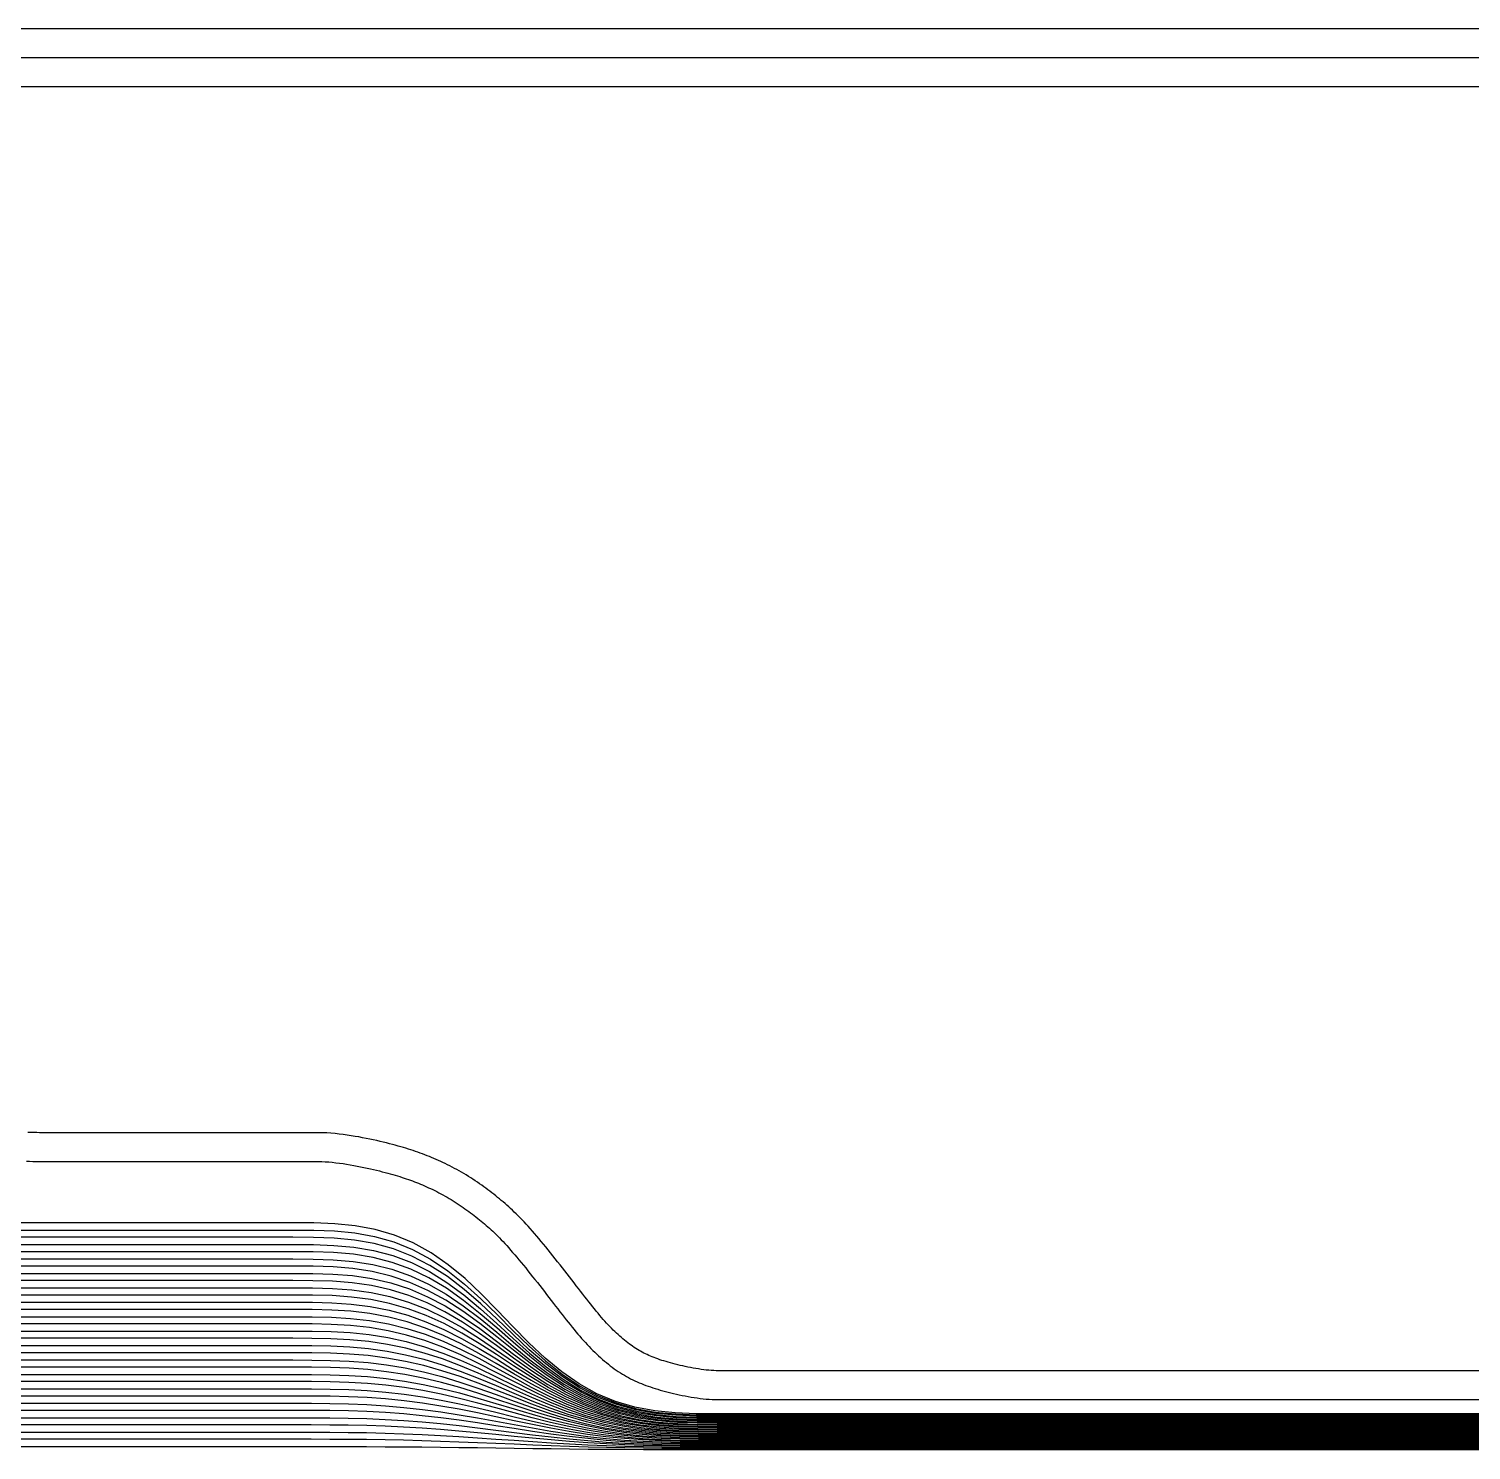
# Model space of a CAD drawing. Header units: millimetres. Extents: x 0 to 20, y 0 to 10.
# Drawn here: x 10 to 15, y 5.07 to 10 of the extents above; entities that cross this region are included whole.
import ezdxf

# ---------------------------------------------------------------- set-up
doc = ezdxf.new("R2010")
doc.units = ezdxf.units.MM
doc.header["$MEASUREMENT"] = 0
for name, color, linetype in [('Etch Layer 1', 10, 'Continuous'), ('Etch Layer 2', 112, 'Continuous'), ('Metal Layer 1', 52, 'Continuous')]:
    doc.layers.add(name, color=color, linetype=linetype)

msp = doc.modelspace()

# ---------------------------------------------------------------- linework, layer by layer
msp.add_lwpolyline([(20, 10), (0, 10), (0, 0), (20, 0)], close=True)
at = {"layer": 'Etch Layer 1'}
for points in [[(4.9715, 0.25), (19.29, 0.25, 0.414214), (19.39, 0.35), (19.39, 9.8, 0.414214), (19.29, 9.9), (4.9715, 9.9, 0.414214)], [(5.0715, 9.8), (19.19, 9.8, -0.414214), (19.29, 9.7), (19.29, 0.45, -0.414214), (19.19, 0.35), (5.0715, 0.35, -0.414214)]]:
    msp.add_lwpolyline(points, format="xyb", dxfattribs=at)
for points in [[(17.905, 5.35), (12.3907, 5.35), (12.3823, 5.3501), (12.3742, 5.3504), (12.3659, 5.3509), (12.3572, 5.3517), (12.3484, 5.3525), (12.3394, 5.3536), (12.3304, 5.3548), (12.3212, 5.3562), (12.3121, 5.3577), (12.3029, 5.3593), (12.2937, 5.361), (12.2847, 5.3628), (12.2757, 5.3646), (12.2668, 5.3666), (12.258, 5.3686), (12.2494, 5.3707), (12.2409, 5.3728), (12.2327, 5.3749), (12.2246, 5.3771), (12.2167, 5.3793), (12.209, 5.3816), (12.2015, 5.3839), (12.1943, 5.3862), (12.1872, 5.3885), (12.1804, 5.3909), (12.1738, 5.3933), (12.1674, 5.3957), (12.1612, 5.3982), (12.1551, 5.4007), (12.1492, 5.4033), (12.1434, 5.4059), (12.1376, 5.4087), (12.132, 5.4115), (12.1264, 5.4144), (12.1208, 5.4175), (12.1153, 5.4207), (12.1097, 5.424), (12.1042, 5.4274), (12.0987, 5.431), (12.0931, 5.4348), (12.0876, 5.4386), (12.082, 5.4427), (12.0764, 5.4469), (12.0708, 5.4512), (12.0652, 5.4557), (12.0596, 5.4604), (12.054, 5.4651), (12.0484, 5.4701), (12.0428, 5.4752), (12.0371, 5.4804), (12.0315, 5.4858), (12.0259, 5.4913), (12.0202, 5.4971), (12.0145, 5.5029), (12.0088, 5.509), (12.003, 5.5152), (11.9972, 5.5216), (11.9914, 5.5282), (11.9855, 5.5351), (11.9795, 5.5421), (11.9734, 5.5493), (11.9672, 5.5568), (11.9609, 5.5645), (11.9544, 5.5725), (11.9478, 5.5807), (11.9411, 5.5892), (11.9342, 5.5979), (11.9272, 5.6068), (11.9201, 5.616), (11.9127, 5.6254), (11.9053, 5.6351), (11.8977, 5.6449), (11.89, 5.6548), (11.8821, 5.665), (11.8742, 5.6752), (11.8661, 5.6856), (11.8579, 5.6961), (11.8497, 5.7066), (11.8414, 5.7172), (11.8331, 5.7277), (11.8248, 5.7382), (11.8166, 5.7486), (11.8083, 5.7589), (11.8001, 5.7691), (11.792, 5.7791), (11.784, 5.7889), (11.776, 5.7985), (11.7682, 5.8078), (11.7605, 5.8169), (11.7529, 5.8258), (11.7455, 5.8343), (11.7381, 5.8427), (11.7309, 5.8507), (11.7237, 5.8585), (11.7167, 5.866), (11.7098, 5.8733), (11.703, 5.8804), (11.6962, 5.8872), (11.6896, 5.8938), (11.683, 5.9001), (11.6765, 5.9063), (11.67, 5.9123), (11.6636, 5.9181), (11.6571, 5.9238), (11.6507, 5.9294), (11.6443, 5.9349), (11.6379, 5.9403), (11.6314, 5.9457), (11.6249, 5.951), (11.6184, 5.9563), (11.6117, 5.9615), (11.605, 5.9668), (11.5982, 5.972), (11.5913, 5.9772), (11.5843, 5.9825), (11.5771, 5.9877), (11.5699, 5.9929), (11.5625, 5.9981), (11.5549, 6.0033), (11.5473, 6.0085), (11.5396, 6.0136), (11.5318, 6.0186), (11.5239, 6.0236), (11.516, 6.0285), (11.508, 6.0333), (11.5, 6.038), (11.4919, 6.0426), (11.4838, 6.0471), (11.4757, 6.0515), (11.4676, 6.0557), (11.4596, 6.0599), (11.4516, 6.0639), (11.4436, 6.0678), (11.4356, 6.0716), (11.4277, 6.0753), (11.4198, 6.0789), (11.412, 6.0824), (11.4042, 6.0858), (11.3963, 6.0891), (11.3885, 6.0923), (11.3807, 6.0954), (11.3728, 6.0985), (11.3649, 6.1015), (11.357, 6.1044), (11.349, 6.1073), (11.3409, 6.1101), (11.3327, 6.1128), (11.3243, 6.1155), (11.3158, 6.1182), (11.3072, 6.1209), (11.2983, 6.1235), (11.2892, 6.1262), (11.2798, 6.1288), (11.2702, 6.1315), (11.2603, 6.1341), (11.2501, 6.1368), (11.2395, 6.1394), (11.2287, 6.1421), (11.2175, 6.1447), (11.206, 6.1474), (11.1942, 6.15), (11.1821, 6.1526), (11.1697, 6.1552), (11.157, 6.1577), (11.1441, 6.1601), (11.1308, 6.1624), (11.1174, 6.1646), (11.1037, 6.1667), (11.0898, 6.1687), (11.0758, 6.1704), (11.0616, 6.1719), (11.0472, 6.1732), (11.0327, 6.1742), (11.0181, 6.1748), (11.0042, 6.175), (10.0482, 6.175), (10.0375, 6.175), (10.0272, 6.1752), (10.0168, 6.1754), (10.0066, 6.1758), (9.9964, 6.1762)], [(9.9916, 6.0763), (10.0028, 6.0759), (10.014, 6.0755), (10.0253, 6.0752), (10.0366, 6.0751), (10.048, 6.075), (11.0034, 6.075), (11.0152, 6.0748), (11.0272, 6.0743), (11.0395, 6.0735), (11.0519, 6.0724), (11.0643, 6.0711), (11.0768, 6.0695), (11.0893, 6.0678), (11.1017, 6.0659), (11.114, 6.0638), (11.1262, 6.0617), (11.1382, 6.0595), (11.15, 6.0571), (11.1616, 6.0548), (11.1729, 6.0523), (11.1839, 6.0499), (11.1947, 6.0474), (11.2052, 6.0449), (11.2154, 6.0424), (11.2252, 6.0399), (11.2348, 6.0374), (11.244, 6.0349), (11.253, 6.0325), (11.2617, 6.03), (11.27, 6.0276), (11.2782, 6.0252), (11.2861, 6.0227), (11.2938, 6.0203), (11.3013, 6.0179), (11.3086, 6.0154), (11.3158, 6.0129), (11.323, 6.0104), (11.33, 6.0078), (11.337, 6.0051), (11.344, 6.0024), (11.3509, 5.9996), (11.3579, 5.9968), (11.3648, 5.9938), (11.3718, 5.9908), (11.3788, 5.9877), (11.3858, 5.9845), (11.3929, 5.9812), (11.4, 5.9778), (11.4071, 5.9744), (11.4142, 5.9708), (11.4214, 5.9671), (11.4285, 5.9633), (11.4357, 5.9594), (11.4428, 5.9555), (11.4499, 5.9514), (11.457, 5.9473), (11.464, 5.943), (11.471, 5.9387), (11.478, 5.9343), (11.4849, 5.9299), (11.4917, 5.9253), (11.4985, 5.9208), (11.5052, 5.9161), (11.5119, 5.9114), (11.5184, 5.9067), (11.5249, 5.902), (11.5313, 5.8972), (11.5376, 5.8925), (11.5438, 5.8877), (11.55, 5.8829), (11.556, 5.8781), (11.562, 5.8733), (11.5679, 5.8685), (11.5737, 5.8636), (11.5795, 5.8588), (11.5853, 5.8538), (11.591, 5.8488), (11.5967, 5.8437), (11.6024, 5.8386), (11.6081, 5.8333), (11.6139, 5.8278), (11.6197, 5.8222), (11.6256, 5.8164), (11.6316, 5.8104), (11.6377, 5.8041), (11.6439, 5.7975), (11.6502, 5.7907), (11.6567, 5.7836), (11.6634, 5.7762), (11.6702, 5.7684), (11.6772, 5.7604), (11.6844, 5.7521), (11.6917, 5.7434), (11.6992, 5.7345), (11.7068, 5.7253), (11.7145, 5.7159), (11.7224, 5.7062), (11.7303, 5.6963), (11.7384, 5.6863), (11.7465, 5.6761), (11.7546, 5.6658), (11.7628, 5.6554), (11.7709, 5.645), (11.7791, 5.6346), (11.7871, 5.6242), (11.7951, 5.6139), (11.8031, 5.6037), (11.8109, 5.5936), (11.8186, 5.5836), (11.8263, 5.5738), (11.8338, 5.5641), (11.8412, 5.5546), (11.8485, 5.5452), (11.8556, 5.5361), (11.8627, 5.5271), (11.8696, 5.5184), (11.8765, 5.5098), (11.8833, 5.5014), (11.89, 5.4932), (11.8966, 5.4852), (11.9032, 5.4774), (11.9097, 5.4698), (11.9162, 5.4623), (11.9227, 5.4549), (11.9292, 5.4478), (11.9357, 5.4407), (11.9422, 5.4338), (11.9487, 5.4271), (11.9553, 5.4205), (11.9619, 5.414), (11.9685, 5.4077), (11.9751, 5.4015), (11.9818, 5.3955), (11.9885, 5.3896), (11.9952, 5.3838), (12.002, 5.3782), (12.0089, 5.3727), (12.0157, 5.3674), (12.0226, 5.3622), (12.0296, 5.3572), (12.0365, 5.3523), (12.0435, 5.3476), (12.0506, 5.343), (12.0576, 5.3386), (12.0647, 5.3344), (12.0719, 5.3303), (12.0791, 5.3263), (12.0863, 5.3225), (12.0936, 5.3189), (12.101, 5.3153), (12.1084, 5.3119), (12.1159, 5.3087), (12.1235, 5.3055), (12.1313, 5.3024), (12.1391, 5.2995), (12.1471, 5.2966), (12.1551, 5.2938), (12.1634, 5.2911), (12.1718, 5.2884), (12.1803, 5.2858), (12.1891, 5.2832), (12.198, 5.2807), (12.207, 5.2783), (12.2162, 5.2759), (12.2256, 5.2735), (12.2352, 5.2712), (12.2449, 5.269), (12.2548, 5.2669), (12.2647, 5.2648), (12.2749, 5.2628), (12.2851, 5.2609), (12.2955, 5.259), (12.3059, 5.2574), (12.3164, 5.2558), (12.3269, 5.2544), (12.3375, 5.2531), (12.3481, 5.2521), (12.3587, 5.2512), (12.3692, 5.2505), (12.3796, 5.2501), (12.39, 5.25), (17.9023, 5.25)]]:
    msp.add_lwpolyline(points, dxfattribs=at)
at = {"layer": 'Etch Layer 2'}
for points in [[(4.9715, 0.25), (19.29, 0.25, 0.414214), (19.39, 0.35), (19.39, 9.8, 0.414214), (19.29, 9.9), (4.9715, 9.9, 0.414214)], [(5.0715, 9.8), (19.19, 9.8, -0.414214), (19.29, 9.7), (19.29, 0.45, -0.414214), (19.19, 0.35), (5.0715, 0.35, -0.414214)]]:
    msp.add_lwpolyline(points, format="xyb", dxfattribs=at)
for points in [[(17.905, 5.35), (12.3907, 5.35), (12.3823, 5.3501), (12.3742, 5.3504), (12.3659, 5.3509), (12.3572, 5.3517), (12.3484, 5.3525), (12.3394, 5.3536), (12.3304, 5.3548), (12.3212, 5.3562), (12.3121, 5.3577), (12.3029, 5.3593), (12.2937, 5.361), (12.2847, 5.3628), (12.2757, 5.3646), (12.2668, 5.3666), (12.258, 5.3686), (12.2494, 5.3707), (12.2409, 5.3728), (12.2327, 5.3749), (12.2246, 5.3771), (12.2167, 5.3793), (12.209, 5.3816), (12.2015, 5.3839), (12.1943, 5.3862), (12.1872, 5.3885), (12.1804, 5.3909), (12.1738, 5.3933), (12.1674, 5.3957), (12.1612, 5.3982), (12.1551, 5.4007), (12.1492, 5.4033), (12.1434, 5.4059), (12.1376, 5.4087), (12.132, 5.4115), (12.1264, 5.4144), (12.1208, 5.4175), (12.1153, 5.4207), (12.1097, 5.424), (12.1042, 5.4274), (12.0987, 5.431), (12.0931, 5.4348), (12.0876, 5.4386), (12.082, 5.4427), (12.0764, 5.4469), (12.0708, 5.4512), (12.0652, 5.4557), (12.0596, 5.4604), (12.054, 5.4651), (12.0484, 5.4701), (12.0428, 5.4752), (12.0371, 5.4804), (12.0315, 5.4858), (12.0259, 5.4913), (12.0202, 5.4971), (12.0145, 5.5029), (12.0088, 5.509), (12.003, 5.5152), (11.9972, 5.5216), (11.9914, 5.5282), (11.9855, 5.5351), (11.9795, 5.5421), (11.9734, 5.5493), (11.9672, 5.5568), (11.9609, 5.5645), (11.9544, 5.5725), (11.9478, 5.5807), (11.9411, 5.5892), (11.9342, 5.5979), (11.9272, 5.6068), (11.9201, 5.616), (11.9127, 5.6254), (11.9053, 5.6351), (11.8977, 5.6449), (11.89, 5.6548), (11.8821, 5.665), (11.8742, 5.6752), (11.8661, 5.6856), (11.8579, 5.6961), (11.8497, 5.7066), (11.8414, 5.7172), (11.8331, 5.7277), (11.8248, 5.7382), (11.8166, 5.7486), (11.8083, 5.7589), (11.8001, 5.7691), (11.792, 5.7791), (11.784, 5.7889), (11.776, 5.7985), (11.7682, 5.8078), (11.7605, 5.8169), (11.7529, 5.8258), (11.7455, 5.8343), (11.7381, 5.8427), (11.7309, 5.8507), (11.7237, 5.8585), (11.7167, 5.866), (11.7098, 5.8733), (11.703, 5.8804), (11.6962, 5.8872), (11.6896, 5.8938), (11.683, 5.9001), (11.6765, 5.9063), (11.67, 5.9123), (11.6636, 5.9181), (11.6571, 5.9238), (11.6507, 5.9294), (11.6443, 5.9349), (11.6379, 5.9403), (11.6314, 5.9457), (11.6249, 5.951), (11.6184, 5.9563), (11.6117, 5.9615), (11.605, 5.9668), (11.5982, 5.972), (11.5913, 5.9772), (11.5843, 5.9825), (11.5771, 5.9877), (11.5699, 5.9929), (11.5625, 5.9981), (11.5549, 6.0033), (11.5473, 6.0085), (11.5396, 6.0136), (11.5318, 6.0186), (11.5239, 6.0236), (11.516, 6.0285), (11.508, 6.0333), (11.5, 6.038), (11.4919, 6.0426), (11.4838, 6.0471), (11.4757, 6.0515), (11.4676, 6.0557), (11.4596, 6.0599), (11.4516, 6.0639), (11.4436, 6.0678), (11.4356, 6.0716), (11.4277, 6.0753), (11.4198, 6.0789), (11.412, 6.0824), (11.4042, 6.0858), (11.3963, 6.0891), (11.3885, 6.0923), (11.3807, 6.0954), (11.3728, 6.0985), (11.3649, 6.1015), (11.357, 6.1044), (11.349, 6.1073), (11.3409, 6.1101), (11.3327, 6.1128), (11.3243, 6.1155), (11.3158, 6.1182), (11.3072, 6.1209), (11.2983, 6.1235), (11.2892, 6.1262), (11.2798, 6.1288), (11.2702, 6.1315), (11.2603, 6.1341), (11.2501, 6.1368), (11.2395, 6.1394), (11.2287, 6.1421), (11.2175, 6.1447), (11.206, 6.1474), (11.1942, 6.15), (11.1821, 6.1526), (11.1697, 6.1552), (11.157, 6.1577), (11.1441, 6.1601), (11.1308, 6.1624), (11.1174, 6.1646), (11.1037, 6.1667), (11.0898, 6.1687), (11.0758, 6.1704), (11.0616, 6.1719), (11.0472, 6.1732), (11.0327, 6.1742), (11.0181, 6.1748), (11.0042, 6.175), (10.0482, 6.175), (10.0375, 6.175), (10.0272, 6.1752), (10.0168, 6.1754), (10.0066, 6.1758), (9.9964, 6.1762)], [(9.9916, 6.0763), (10.0028, 6.0759), (10.014, 6.0755), (10.0253, 6.0752), (10.0366, 6.0751), (10.048, 6.075), (11.0034, 6.075), (11.0152, 6.0748), (11.0272, 6.0743), (11.0395, 6.0735), (11.0519, 6.0724), (11.0643, 6.0711), (11.0768, 6.0695), (11.0893, 6.0678), (11.1017, 6.0659), (11.114, 6.0638), (11.1262, 6.0617), (11.1382, 6.0595), (11.15, 6.0571), (11.1616, 6.0548), (11.1729, 6.0523), (11.1839, 6.0499), (11.1947, 6.0474), (11.2052, 6.0449), (11.2154, 6.0424), (11.2252, 6.0399), (11.2348, 6.0374), (11.244, 6.0349), (11.253, 6.0325), (11.2617, 6.03), (11.27, 6.0276), (11.2782, 6.0252), (11.2861, 6.0227), (11.2938, 6.0203), (11.3013, 6.0179), (11.3086, 6.0154), (11.3158, 6.0129), (11.323, 6.0104), (11.33, 6.0078), (11.337, 6.0051), (11.344, 6.0024), (11.3509, 5.9996), (11.3579, 5.9968), (11.3648, 5.9938), (11.3718, 5.9908), (11.3788, 5.9877), (11.3858, 5.9845), (11.3929, 5.9812), (11.4, 5.9778), (11.4071, 5.9744), (11.4142, 5.9708), (11.4214, 5.9671), (11.4285, 5.9633), (11.4357, 5.9594), (11.4428, 5.9555), (11.4499, 5.9514), (11.457, 5.9473), (11.464, 5.943), (11.471, 5.9387), (11.478, 5.9343), (11.4849, 5.9299), (11.4917, 5.9253), (11.4985, 5.9208), (11.5052, 5.9161), (11.5119, 5.9114), (11.5184, 5.9067), (11.5249, 5.902), (11.5313, 5.8972), (11.5376, 5.8925), (11.5438, 5.8877), (11.55, 5.8829), (11.556, 5.8781), (11.562, 5.8733), (11.5679, 5.8685), (11.5737, 5.8636), (11.5795, 5.8588), (11.5853, 5.8538), (11.591, 5.8488), (11.5967, 5.8437), (11.6024, 5.8386), (11.6081, 5.8333), (11.6139, 5.8278), (11.6197, 5.8222), (11.6256, 5.8164), (11.6316, 5.8104), (11.6377, 5.8041), (11.6439, 5.7975), (11.6502, 5.7907), (11.6567, 5.7836), (11.6634, 5.7762), (11.6702, 5.7684), (11.6772, 5.7604), (11.6844, 5.7521), (11.6917, 5.7434), (11.6992, 5.7345), (11.7068, 5.7253), (11.7145, 5.7159), (11.7224, 5.7062), (11.7303, 5.6963), (11.7384, 5.6863), (11.7465, 5.6761), (11.7546, 5.6658), (11.7628, 5.6554), (11.7709, 5.645), (11.7791, 5.6346), (11.7871, 5.6242), (11.7951, 5.6139), (11.8031, 5.6037), (11.8109, 5.5936), (11.8186, 5.5836), (11.8263, 5.5738), (11.8338, 5.5641), (11.8412, 5.5546), (11.8485, 5.5452), (11.8556, 5.5361), (11.8627, 5.5271), (11.8696, 5.5184), (11.8765, 5.5098), (11.8833, 5.5014), (11.89, 5.4932), (11.8966, 5.4852), (11.9032, 5.4774), (11.9097, 5.4698), (11.9162, 5.4623), (11.9227, 5.4549), (11.9292, 5.4478), (11.9357, 5.4407), (11.9422, 5.4338), (11.9487, 5.4271), (11.9553, 5.4205), (11.9619, 5.414), (11.9685, 5.4077), (11.9751, 5.4015), (11.9818, 5.3955), (11.9885, 5.3896), (11.9952, 5.3838), (12.002, 5.3782), (12.0089, 5.3727), (12.0157, 5.3674), (12.0226, 5.3622), (12.0296, 5.3572), (12.0365, 5.3523), (12.0435, 5.3476), (12.0506, 5.343), (12.0576, 5.3386), (12.0647, 5.3344), (12.0719, 5.3303), (12.0791, 5.3263), (12.0863, 5.3225), (12.0936, 5.3189), (12.101, 5.3153), (12.1084, 5.3119), (12.1159, 5.3087), (12.1235, 5.3055), (12.1313, 5.3024), (12.1391, 5.2995), (12.1471, 5.2966), (12.1551, 5.2938), (12.1634, 5.2911), (12.1718, 5.2884), (12.1803, 5.2858), (12.1891, 5.2832), (12.198, 5.2807), (12.207, 5.2783), (12.2162, 5.2759), (12.2256, 5.2735), (12.2352, 5.2712), (12.2449, 5.269), (12.2548, 5.2669), (12.2647, 5.2648), (12.2749, 5.2628), (12.2851, 5.2609), (12.2955, 5.259), (12.3059, 5.2574), (12.3164, 5.2558), (12.3269, 5.2544), (12.3375, 5.2531), (12.3481, 5.2521), (12.3587, 5.2512), (12.3692, 5.2505), (12.3796, 5.2501), (12.39, 5.25), (17.9023, 5.25)]]:
    msp.add_lwpolyline(points, dxfattribs=at)
at = {"layer": 'Metal Layer 1'}
for points in [[(17.7678, 5.2007), (12.3865, 5.2007), (12.3134, 5.2012), (12.2411, 5.2039), (12.1701, 5.211), (12.101, 5.2238), (12.034, 5.2433), (11.9694, 5.2702), (11.9073, 5.3046), (11.8474, 5.346), (11.7895, 5.3938), (11.7333, 5.4467), (11.6781, 5.5029), (11.6234, 5.5603), (11.5682, 5.6166), (11.512, 5.6694), (11.4541, 5.7172), (11.3942, 5.7587), (11.3321, 5.793), (11.2675, 5.8199), (11.2005, 5.8395), (11.1314, 5.8523), (11.0604, 5.8593), (10.9881, 5.8621), (10.915, 5.8625), (9.39, 5.8625)], [(9.39, 5.8375), (10.915, 5.8375), (10.9875, 5.8371), (11.0594, 5.8344), (11.1299, 5.8276), (11.1987, 5.8152), (11.2655, 5.7963), (11.33, 5.7703), (11.3923, 5.7371), (11.4525, 5.6969), (11.5107, 5.6507), (11.5674, 5.5996), (11.6231, 5.5452), (11.6784, 5.4896), (11.7341, 5.4352), (11.7908, 5.3841), (11.849, 5.3378), (11.9092, 5.2977), (11.9715, 5.2645), (12.036, 5.2384), (12.1028, 5.2195), (12.1716, 5.2071), (12.2421, 5.2003), (12.314, 5.1977), (12.3865, 5.1972), (17.7678, 5.1972)], [(17.7678, 5.1927), (12.3865, 5.1927), (12.3145, 5.1931), (12.2431, 5.1957), (12.173, 5.2023), (12.1045, 5.2143), (12.0379, 5.2326), (11.9734, 5.2578), (11.911, 5.29), (11.8506, 5.3288), (11.792, 5.3736), (11.7349, 5.4231), (11.6787, 5.4757), (11.6228, 5.5295), (11.5666, 5.5822), (11.5095, 5.6317), (11.4509, 5.6764), (11.3905, 5.7153), (11.3281, 5.7474), (11.2636, 5.7726), (11.197, 5.791), (11.1285, 5.8029), (11.0584, 5.8095), (10.987, 5.8121), (10.915, 5.8125), (9.39, 5.8125)], [(9.39, 5.7875), (10.915, 5.7875), (10.9865, 5.7871), (11.0574, 5.7846), (11.1271, 5.7783), (11.1953, 5.7667), (11.2617, 5.749), (11.3262, 5.7247), (11.3887, 5.6936), (11.4493, 5.6562), (11.5083, 5.613), (11.5659, 5.5652), (11.6226, 5.5143), (11.6789, 5.4624), (11.7356, 5.4116), (11.7932, 5.3638), (11.8522, 5.3206), (11.9128, 5.2831), (11.9753, 5.2521), (12.0398, 5.2277), (12.1062, 5.21), (12.1744, 5.1985), (12.2441, 5.1921), (12.315, 5.1896), (12.3865, 5.1892), (17.7678, 5.1892)], [(17.7678, 5.1847), (12.3865, 5.1847), (12.3155, 5.1851), (12.2451, 5.1875), (12.1757, 5.1937), (12.1078, 5.2048), (12.0415, 5.2219), (11.9771, 5.2454), (11.9145, 5.2754), (11.8536, 5.3116), (11.7944, 5.3533), (11.7364, 5.3995), (11.6792, 5.4486), (11.6223, 5.4987), (11.5651, 5.5478), (11.5071, 5.5939), (11.4479, 5.6357), (11.387, 5.6719), (11.3244, 5.7019), (11.26, 5.7253), (11.1937, 5.7424), (11.1258, 5.7536), (11.0564, 5.7597), (10.986, 5.7621), (10.915, 5.7625), (9.39, 5.7625)], [(9.39, 5.7375), (10.915, 5.7375), (10.9855, 5.7371), (11.0555, 5.7348), (11.1245, 5.7289), (11.1921, 5.7182), (11.2582, 5.7017), (11.3226, 5.6791), (11.3853, 5.6502), (11.4464, 5.6154), (11.506, 5.5752), (11.5644, 5.5308), (11.6221, 5.4835), (11.6794, 5.4352), (11.7371, 5.388), (11.7955, 5.3435), (11.8551, 5.3034), (11.9162, 5.2685), (11.9789, 5.2396), (12.0433, 5.217), (12.1094, 5.2006), (12.177, 5.1898), (12.246, 5.1839), (12.316, 5.1816), (12.3865, 5.1812), (17.7678, 5.1812)], [(17.7678, 5.1767), (12.3865, 5.1767), (12.3164, 5.1771), (12.2469, 5.1793), (12.1783, 5.185), (12.1109, 5.1954), (12.0449, 5.2112), (11.9805, 5.233), (11.9178, 5.2608), (11.8565, 5.2944), (11.7966, 5.3331), (11.7378, 5.3759), (11.6797, 5.4214), (11.6218, 5.4679), (11.5637, 5.5134), (11.5049, 5.5562), (11.445, 5.5949), (11.3837, 5.6284), (11.321, 5.6563), (11.2566, 5.678), (11.1906, 5.6939), (11.1232, 5.7042), (11.0546, 5.7099), (10.9851, 5.7122), (10.915, 5.7125), (9.39, 5.7125)], [(9.39, 5.6875), (10.915, 5.6875), (10.9846, 5.6872), (11.0537, 5.685), (11.122, 5.6796), (11.1891, 5.6696), (11.2549, 5.6544), (11.3193, 5.6335), (11.3822, 5.6068), (11.4436, 5.5746), (11.5038, 5.5375), (11.563, 5.4964), (11.6216, 5.4527), (11.6799, 5.4081), (11.7385, 5.3644), (11.7977, 5.3233), (11.8579, 5.2862), (11.9193, 5.2539), (11.9822, 5.2272), (12.0466, 5.2063), (12.1124, 5.1911), (12.1795, 5.1812), (12.2478, 5.1757), (12.3169, 5.1736), (12.3865, 5.1732), (17.7678, 5.1732)], [(17.7678, 5.1687), (12.3865, 5.1687), (12.3173, 5.1691), (12.2486, 5.1711), (12.1807, 5.1764), (12.1138, 5.1859), (12.0481, 5.2005), (11.9838, 5.2206), (11.9208, 5.2462), (11.8592, 5.2772), (11.7987, 5.3128), (11.7391, 5.3522), (11.6801, 5.3942), (11.6214, 5.4371), (11.5624, 5.479), (11.5028, 5.5184), (11.4423, 5.5541), (11.3807, 5.585), (11.3177, 5.6107), (11.2534, 5.6307), (11.1877, 5.6453), (11.1208, 5.6549), (11.0529, 5.6601), (10.9842, 5.6622), (10.915, 5.6625), (9.39, 5.6625)], [(9.39, 5.6375), (10.915, 5.6375), (10.9837, 5.6372), (11.0521, 5.6352), (11.1197, 5.6302), (11.1863, 5.6211), (11.2519, 5.6071), (11.3162, 5.5879), (11.3792, 5.5634), (11.4411, 5.5338), (11.5018, 5.4997), (11.5618, 5.462), (11.6212, 5.4219), (11.6803, 5.3809), (11.7397, 5.3408), (11.7997, 5.303), (11.8605, 5.2689), (11.9223, 5.2393), (11.9853, 5.2148), (12.0496, 5.1956), (12.1152, 5.1817), (12.1818, 5.1725), (12.2494, 5.1675), (12.3178, 5.1655), (12.3865, 5.1652), (17.7678, 5.1652)], [(17.7678, 5.1607), (12.3865, 5.1607), (12.3182, 5.161), (12.2502, 5.1629), (12.1829, 5.1677), (12.1164, 5.1765), (12.051, 5.1898), (11.9868, 5.2082), (11.9237, 5.2316), (11.8616, 5.2599), (11.8006, 5.2926), (11.7403, 5.3286), (11.6805, 5.367), (11.621, 5.4062), (11.5612, 5.4446), (11.5009, 5.4807), (11.4399, 5.5133), (11.3778, 5.5416), (11.3147, 5.5651), (11.2505, 5.5834), (11.1851, 5.5968), (11.1186, 5.6055), (11.0513, 5.6103), (10.9833, 5.6122), (10.915, 5.6125), (9.39, 5.6125)], [(9.39, 5.5875), (10.915, 5.5875), (10.9829, 5.5872), (11.0505, 5.5854), (11.1176, 5.5809), (11.1838, 5.5725), (11.249, 5.5598), (11.3133, 5.5423), (11.3765, 5.52), (11.4387, 5.493), (11.5, 5.462), (11.5606, 5.4276), (11.6208, 5.391), (11.6807, 5.3537), (11.7409, 5.3171), (11.8015, 5.2828), (11.8628, 5.2517), (11.925, 5.2248), (11.9882, 5.2024), (12.0525, 5.1849), (12.1177, 5.1722), (12.1839, 5.1639), (12.251, 5.1593), (12.3186, 5.1575), (12.3865, 5.1572), (17.7678, 5.1572)], [(17.7678, 5.1527), (12.3865, 5.1527), (12.3189, 5.153), (12.2516, 5.1547), (12.1849, 5.1591), (12.1189, 5.167), (12.0538, 5.1791), (11.9895, 5.1958), (11.9263, 5.217), (11.8639, 5.2427), (11.8023, 5.2723), (11.7414, 5.305), (11.6809, 5.3398), (11.6206, 5.3754), (11.5601, 5.4102), (11.4992, 5.4429), (11.4376, 5.4725), (11.3752, 5.4982), (11.312, 5.5195), (11.2477, 5.5361), (11.1826, 5.5483), (11.1166, 5.5562), (11.0499, 5.5605), (10.9826, 5.5622), (10.915, 5.5625), (9.39, 5.5625)], [(9.39, 5.5375), (10.915, 5.5375), (10.9822, 5.5373), (11.0492, 5.5356), (11.1156, 5.5315), (11.1814, 5.524), (11.2465, 5.5125), (11.3106, 5.4967), (11.374, 5.4766), (11.4365, 5.4523), (11.4983, 5.4242), (11.5596, 5.3932), (11.6204, 5.3602), (11.6811, 5.3265), (11.7419, 5.2935), (11.8032, 5.2625), (11.865, 5.2345), (11.9275, 5.2102), (11.9909, 5.19), (12.055, 5.1742), (12.1201, 5.1627), (12.1859, 5.1552), (12.2523, 5.1511), (12.3193, 5.1495), (12.3865, 5.1492), (17.7678, 5.1492)], [(17.7678, 5.1447), (12.3865, 5.1447), (12.3196, 5.145), (12.253, 5.1465), (12.1868, 5.1504), (12.1211, 5.1575), (12.0562, 5.1684), (11.992, 5.1834), (11.9286, 5.2024), (11.866, 5.2255), (11.8039, 5.252), (11.7424, 5.2814), (11.6813, 5.3127), (11.6202, 5.3446), (11.5591, 5.3758), (11.4976, 5.4052), (11.4355, 5.4318), (11.3729, 5.4548), (11.3095, 5.4739), (11.2453, 5.4888), (11.1804, 5.4997), (11.1147, 5.5068), (11.0485, 5.5107), (10.9819, 5.5123), (10.915, 5.5125), (9.39, 5.5125)], [(9.39, 5.4875), (10.915, 5.4875), (10.9816, 5.4873), (11.0479, 5.4858), (11.1139, 5.4822), (11.1793, 5.4755), (11.2441, 5.4652), (11.3083, 5.4512), (11.3717, 5.4332), (11.4346, 5.4115), (11.4968, 5.3865), (11.5586, 5.3588), (11.6201, 5.3294), (11.6814, 5.2993), (11.7429, 5.2699), (11.8047, 5.2423), (11.8669, 5.2173), (11.9298, 5.1956), (11.9932, 5.1776), (12.0574, 5.1635), (12.1222, 5.1533), (12.1876, 5.1466), (12.2536, 5.1429), (12.3199, 5.1415), (12.3865, 5.1412), (17.7678, 5.1412)], [(17.7678, 5.1367), (12.3865, 5.1367), (12.3202, 5.137), (12.2542, 5.1383), (12.1884, 5.1418), (12.1232, 5.1481), (12.0584, 5.1577), (11.9943, 5.1709), (11.9308, 5.1879), (11.8678, 5.2083), (11.8054, 5.2318), (11.7433, 5.2578), (11.6816, 5.2855), (11.6199, 5.3138), (11.5582, 5.3414), (11.4961, 5.3675), (11.4337, 5.391), (11.3707, 5.4114), (11.3072, 5.4283), (11.2431, 5.4415), (11.1783, 5.4512), (11.1131, 5.4575), (11.0473, 5.4609), (10.9813, 5.4623), (10.915, 5.4625), (9.39, 5.4625)], [(9.39, 5.4375), (10.915, 5.4375), (10.981, 5.4373), (11.0468, 5.436), (11.1123, 5.4328), (11.1774, 5.4269), (11.242, 5.4179), (11.3061, 5.4056), (11.3697, 5.3898), (11.4328, 5.3707), (11.4955, 5.3487), (11.5577, 5.3244), (11.6198, 5.2986), (11.6817, 5.2722), (11.7438, 5.2463), (11.806, 5.222), (11.8687, 5.2), (11.9318, 5.181), (11.9954, 5.1652), (12.0595, 5.1528), (12.1241, 5.1438), (12.1892, 5.1379), (12.2547, 5.1347), (12.3205, 5.1334), (12.3865, 5.1332), (17.7678, 5.1332)], [(17.7678, 5.1287), (12.3865, 5.1287), (12.3208, 5.1289), (12.2552, 5.1301), (12.1899, 5.1331), (12.1249, 5.1386), (12.0604, 5.147), (11.9963, 5.1585), (11.9327, 5.1733), (11.8695, 5.191), (11.8066, 5.2115), (11.7442, 5.2342), (11.6819, 5.2583), (11.6196, 5.2829), (11.5574, 5.307), (11.4949, 5.3297), (11.432, 5.3502), (11.3688, 5.368), (11.3052, 5.3827), (11.2411, 5.3942), (11.1766, 5.4026), (11.1116, 5.4081), (11.0463, 5.4111), (10.9807, 5.4123), (10.915, 5.4125), (9.39, 5.4125)], [(9.39, 5.3875), (10.915, 5.3875), (10.9805, 5.3873), (11.0458, 5.3862), (11.1109, 5.3835), (11.1758, 5.3784), (11.2402, 5.3706), (11.3043, 5.36), (11.368, 5.3464), (11.4313, 5.3299), (11.4943, 5.311), (11.557, 5.29), (11.6195, 5.2678), (11.682, 5.245), (11.7445, 5.2227), (11.8072, 5.2018), (11.8702, 5.1828), (11.9335, 5.1664), (11.9972, 5.1528), (12.0613, 5.1421), (12.1257, 5.1344), (12.1906, 5.1293), (12.2557, 5.1265), (12.321, 5.1254), (12.3865, 5.1252), (17.7678, 5.1252)], [(17.7678, 5.1207), (12.3865, 5.1207), (12.3213, 5.1209), (12.2561, 5.1219), (12.1912, 5.1245), (12.1265, 5.1292), (12.0621, 5.1363), (11.998, 5.1461), (11.9343, 5.1587), (11.8709, 5.1738), (11.8078, 5.1913), (11.7448, 5.2106), (11.6821, 5.2311), (11.6194, 5.2521), (11.5567, 5.2727), (11.4938, 5.292), (11.4306, 5.3094), (11.3672, 5.3246), (11.3035, 5.3371), (11.2394, 5.3469), (11.175, 5.3541), (11.1103, 5.3588), (11.0454, 5.3613), (10.9802, 5.3623), (10.915, 5.3625), (9.39, 5.3625)], [(9.39, 5.3375), (10.915, 5.3375), (10.98, 5.3374), (11.045, 5.3364), (11.1098, 5.3341), (11.1743, 5.3298), (11.2387, 5.3233), (11.3027, 5.3144), (11.3665, 5.3029), (11.43, 5.2891), (11.4933, 5.2732), (11.5563, 5.2556), (11.6193, 5.2369), (11.6822, 5.2178), (11.7452, 5.1991), (11.8082, 5.1815), (11.8715, 5.1656), (11.935, 5.1518), (11.9988, 5.1404), (12.0628, 5.1314), (12.1272, 5.1249), (12.1917, 5.1206), (12.2565, 5.1183), (12.3215, 5.1174), (12.3865, 5.1172), (17.7678, 5.1172)], [(17.7678, 5.1127), (12.3865, 5.1127), (12.3217, 5.1129), (12.2569, 5.1137), (12.1922, 5.1158), (12.1278, 5.1197), (12.0635, 5.1256), (11.9995, 5.1337), (11.9357, 5.1441), (11.8721, 5.1566), (11.8087, 5.171), (11.7454, 5.187), (11.6823, 5.204), (11.6192, 5.2213), (11.5561, 5.2383), (11.4928, 5.2542), (11.4294, 5.2686), (11.3658, 5.2812), (11.302, 5.2915), (11.238, 5.2997), (11.1737, 5.3056), (11.1093, 5.3094), (11.0446, 5.3115), (10.9798, 5.3124), (10.915, 5.3125), (9.39, 5.3125)], [(9.39, 5.2875), (10.915, 5.2875), (10.9797, 5.2874), (11.0443, 5.2866), (11.1088, 5.2847), (11.1732, 5.2813), (11.2374, 5.276), (11.3014, 5.2688), (11.3652, 5.2595), (11.4289, 5.2484), (11.4924, 5.2355), (11.5558, 5.2213), (11.6191, 5.2061), (11.6824, 5.1906), (11.7457, 5.1755), (11.8091, 5.1613), (11.8726, 5.1484), (11.9363, 5.1372), (12.0001, 5.128), (12.0641, 5.1207), (12.1283, 5.1154), (12.1927, 5.112), (12.2572, 5.1101), (12.3218, 5.1094), (12.3865, 5.1092), (17.7678, 5.1092)], [(17.7678, 5.1047), (12.3865, 5.1047), (12.322, 5.1048), (12.2575, 5.1055), (12.1931, 5.1072), (12.1288, 5.1102), (12.0647, 5.1149), (12.0007, 5.1213), (11.9368, 5.1295), (11.8731, 5.1394), (11.8094, 5.1508), (11.7459, 5.1634), (11.6825, 5.1768), (11.619, 5.1905), (11.5556, 5.2039), (11.4921, 5.2165), (11.4284, 5.2279), (11.3647, 5.2378), (11.3008, 5.2459), (11.2368, 5.2524), (11.1727, 5.257), (11.1084, 5.2601), (11.044, 5.2617), (10.9795, 5.2624), (10.915, 5.2625), (9.39, 5.2625)], [(9.39, 5.2375), (10.915, 5.2375), (10.9794, 5.2374), (11.0437, 5.2368), (11.108, 5.2354), (11.1722, 5.2328), (11.2363, 5.2287), (11.3003, 5.2232), (11.3642, 5.2161), (11.428, 5.2076), (11.4917, 5.1977), (11.5554, 5.1869), (11.619, 5.1753), (11.6825, 5.1635), (11.7461, 5.1519), (11.8098, 5.141), (11.8735, 5.1312), (11.9373, 5.1226), (12.0012, 5.1156), (12.0652, 5.11), (12.1293, 5.106), (12.1935, 5.1034), (12.2578, 5.1019), (12.3221, 5.1013), (12.3865, 5.1012), (17.7678, 5.1012)], [(17.7678, 5.0967), (12.3865, 5.0967), (12.3222, 5.0968), (12.258, 5.0973), (12.1938, 5.0985), (12.1296, 5.1008), (12.0656, 5.1042), (12.0016, 5.1089), (11.9376, 5.1149), (11.8738, 5.1222), (11.81, 5.1305), (11.7463, 5.1398), (11.6826, 5.1496), (11.6189, 5.1596), (11.5552, 5.1695), (11.4915, 5.1787), (11.4277, 5.1871), (11.3639, 5.1943), (11.2999, 5.2003), (11.2359, 5.2051), (11.1719, 5.2085), (11.1077, 5.2107), (11.0435, 5.2119), (10.9793, 5.2124), (10.915, 5.2125), (9.39, 5.2125)], [(9.39, 5.1875), (10.915, 5.1875), (10.9792, 5.1874), (11.0433, 5.187), (11.1075, 5.186), (11.1715, 5.1842), (11.2356, 5.1814), (11.2996, 5.1776), (11.3635, 5.1727), (11.4274, 5.1668), (11.4913, 5.16), (11.5551, 5.1525), (11.6189, 5.1445), (11.6826, 5.1363), (11.7464, 5.1283), (11.8102, 5.1207), (11.8741, 5.1139), (11.938, 5.108), (12.0019, 5.1031), (12.0659, 5.0993), (12.13, 5.0965), (12.194, 5.0947), (12.2582, 5.0937), (12.3223, 5.0933), (12.3865, 5.0932), (17.7678, 5.0932)], [(17.7678, 5.0887), (12.3865, 5.0887), (12.3224, 5.0888), (12.2583, 5.0891), (12.1942, 5.0899), (12.1302, 5.0913), (12.0662, 5.0935), (12.0022, 5.0965), (11.9382, 5.1003), (11.8743, 5.1049), (11.8104, 5.1103), (11.7465, 5.1162), (11.6827, 5.1224), (11.6188, 5.1288), (11.555, 5.1351), (11.4911, 5.141), (11.4272, 5.1463), (11.3633, 5.1509), (11.2993, 5.1548), (11.2353, 5.1578), (11.1713, 5.1599), (11.1073, 5.1614), (11.0432, 5.1621), (10.9791, 5.1625), (10.915, 5.1625), (9.39, 5.1625)], [(9.39, 5.1375), (10.915, 5.1375), (10.979, 5.1375), (11.0431, 5.1372), (11.1071, 5.1367), (11.1711, 5.1357), (11.2351, 5.1341), (11.2991, 5.132), (11.3631, 5.1293), (11.427, 5.126), (11.4909, 5.1223), (11.5549, 5.1181), (11.6188, 5.1136), (11.6827, 5.1091), (11.7466, 5.1047), (11.8106, 5.1005), (11.8745, 5.0967), (11.9384, 5.0934), (12.0024, 5.0907), (12.0664, 5.0886), (12.1304, 5.0871), (12.1944, 5.0861), (12.2584, 5.0855), (12.3225, 5.0853), (12.3865, 5.0852), (17.7678, 5.0852)], [(17.7678, 5.0807), (12.3865, 5.0807), (12.3225, 5.0808), (12.2585, 5.0809), (12.1945, 5.0812), (12.1305, 5.0819), (12.0665, 5.0828), (12.0026, 5.0841), (11.9386, 5.0857), (11.8746, 5.0877), (11.8106, 5.09), (11.7467, 5.0925), (11.6827, 5.0952), (11.6188, 5.098), (11.5548, 5.1007), (11.4909, 5.1032), (11.4269, 5.1055), (11.3629, 5.1075), (11.299, 5.1092), (11.235, 5.1105), (11.171, 5.1114), (11.107, 5.112), (11.043, 5.1123), (10.979, 5.1125), (10.915, 5.1125), (9.39, 5.1125)], [(9.39, 5.0875), (10.915, 5.0875), (10.979, 5.0875), (11.043, 5.0875), (11.1069, 5.0873), (11.1709, 5.0871), (11.2349, 5.0868), (11.2989, 5.0864), (11.3629, 5.0859), (11.4268, 5.0852), (11.4908, 5.0845), (11.5548, 5.0837), (11.6188, 5.0828), (11.6827, 5.0819), (11.7467, 5.0811), (11.8107, 5.0802), (11.8747, 5.0795), (11.9386, 5.0789), (12.0026, 5.0783), (12.0666, 5.0779), (12.1306, 5.0776), (12.1946, 5.0774), (12.2585, 5.0773), (12.3225, 5.0773), (12.3865, 5.0772), (17.7678, 5.0772)]]:
    msp.add_lwpolyline(points, dxfattribs=at)

doc.saveas('drawing.dxf')
